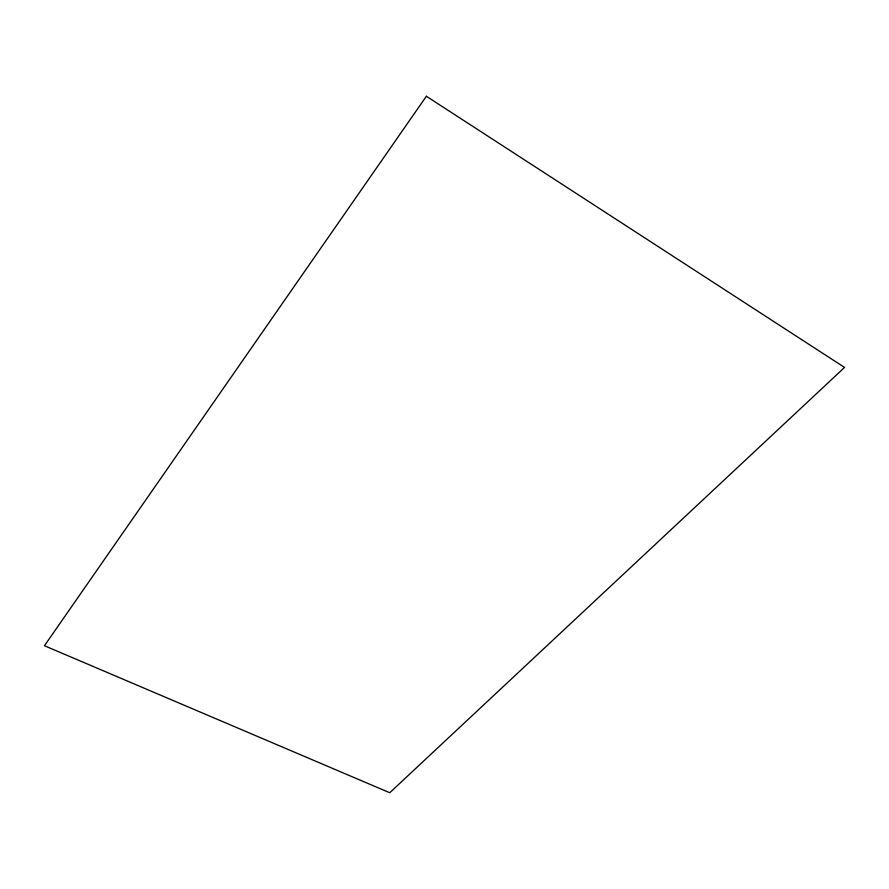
<?xml version="1.0" encoding="UTF-8"?>
<svg xmlns="http://www.w3.org/2000/svg" width="889" height="889" viewBox="0 0 889 889"><rect width="100%" height="100%" fill="white"/><g stroke="black" fill="none" stroke-linecap="round" stroke-linejoin="round"><path stroke-width="1.33" d="M426.376 96.256L44.45 645.736L389.749 792.744L844.55 367.435L426.376 96.256"/></g></svg>
